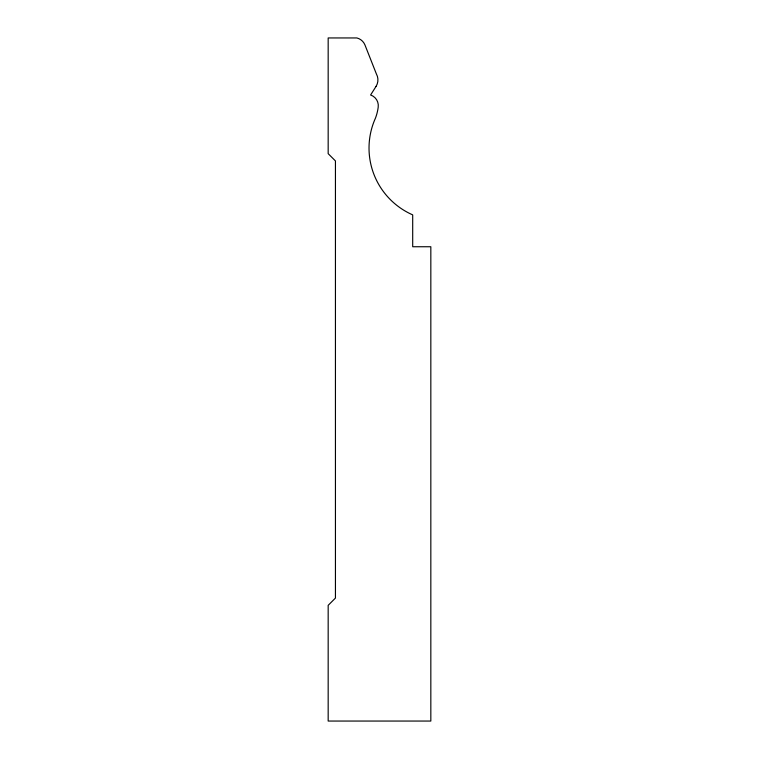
<?xml version="1.0" encoding="UTF-8"?>
<svg xmlns="http://www.w3.org/2000/svg" width="759" height="759" viewBox="0 0 759 759"><rect width="100%" height="100%" fill="white"/><g stroke="black" fill="none" stroke-linecap="round" stroke-linejoin="round"><path stroke-width="1.14" d="M376.037 86.422L370.601 94.989A11.271 11.271 0 0 1 378.21 107.161A48.453 48.453 0 0 1 375.468 118.119A72.902 72.902 0 0 0 412.697 214.873L412.697 246.741L430.827 246.741L430.827 721.05L328.173 721.05L328.173 605.34L335.44 598.073L335.44 160.927L328.173 153.66L328.173 37.95L356.872 37.95A11.831 11.831 0 0 1 364.908 44.847L376.388 73.946A12.201 12.201 0 0 1 376.037 86.422"/></g></svg>
